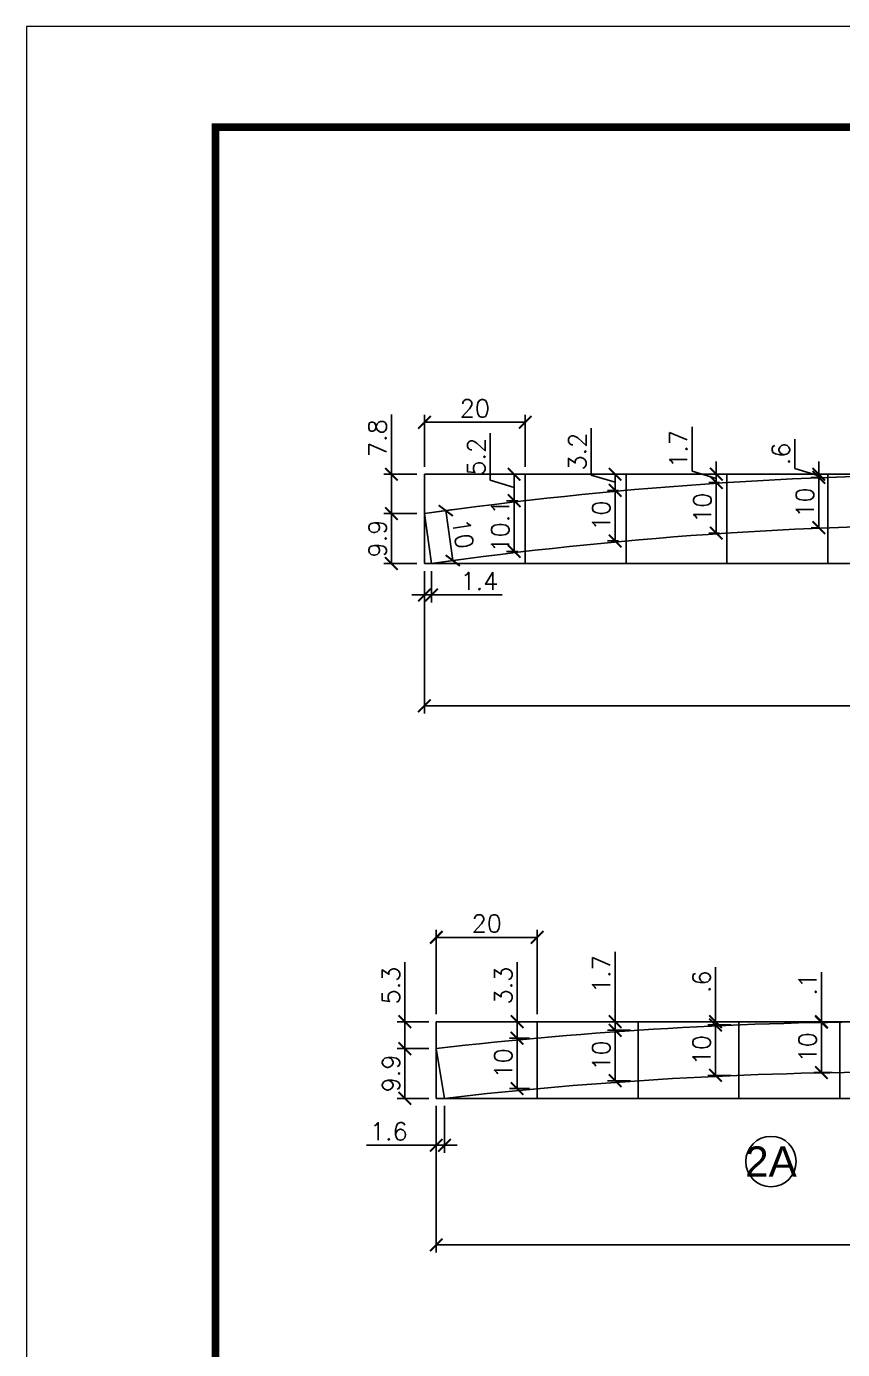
# Model space of a CAD drawing. Extents: x 2582 to 128055, y -26396 to 2611.
# Drawn here: x 2582 to 2905, y -4048 to -3523 of the extents above; entities that cross this region are included whole.
import ezdxf
from ezdxf.enums import TextEntityAlignment as Align

# ---------------------------------------------------------------- set-up
doc = ezdxf.new("R2010")
doc.units = 0
doc.header["$PDMODE"] = 35
doc.linetypes.add('DASHED', pattern=[0.75, 0.5, -0.25])
for name, color, linetype in [('220', 4, 'Continuous'), ('COTA', 241, 'Continuous'), ('Painéis', 200, 'Continuous'), ('Romaneio', 10, 'Continuous')]:
    doc.layers.add(name, color=color, linetype=linetype)
doc.layers.add('Folhas', color=255, linetype='Continuous', lineweight=9)
doc.layers.add('SARRAFO DE PRESSAO', color=251, linetype='DASHED', lineweight=9)
doc.styles.add('ARIAL', font='arial.ttf')
doc.styles.add('Romans', font='romans.shx')
doc.dimstyles.new('Cota Seção (2x)', dxfattribs={"dimtxt": 7, "dimasz": 5, "dimexe": 3, "dimexo": 3, "dimgap": 2, "dimtad": 3, "dimdec": 1, "dimlfac": 0.5, "dimzin": 12, "dimdsep": 46, "dimtxsty": 'Romans', "dimblk": 'ARCHTICK', "dimcen": 0, "dimclrd": 4, "dimclre": 4, "dimclrt": 1, "dimadec": 1, "dimazin": 3, "dimtfac": 1, "dimtdec": 1, "dimtmove": 0, "dimatfit": 3, "dimldrblk": 'OBLIQUE', "dimfxl": 1, "dimtolj": 1, "dimtzin": 12, "dimarcsym": 0})

# ---------------------------------------------------------------- blocks, each defined once
blk = doc.blocks.new('9999999999')
at = {"layer": 'Folhas'}
blk.add_lwpolyline([(98138.98, 34190.21), (99623.98, 34190.21), (99623.98, 35240.21), (98138.98, 35240.21)], close=True, dxfattribs=at)
at = {"layer": 'Folhas', "color": 30, "const_width": 3}
blk.add_lwpolyline([(98213.98, 34230.21), (99583.98, 34230.21), (99583.98, 35200.21), (98213.98, 35200.21)], close=True, dxfattribs=at)
blk = doc.blocks.new('_ArchTick')
at = {"color": 0, "linetype": 'ByBlock', "const_width": 0.15}
blk.add_lwpolyline([(-0.5, -0.5), (0.5, 0.5)], dxfattribs=at)
blk = doc.blocks.new('*D728')
at = {"layer": 'COTA', "color": 4, "linetype": 'ByBlock', "lineweight": -2, "transparency": 16777216}
for p, q in [((2726.38, -3700.73), (2726.38, -3677.07)), ((2736.48, -3700.73), (2723.38, -3700.73)), ((2726.38, -3716.35), (2726.38, -3700.73))]:
    blk.add_line(p, q, dxfattribs=at)
at = {"layer": 'COTA', "color": 4, "lineweight": -2, "transparency": 16777216}
blk.add_line((2736.48, -3716.35), (2723.38, -3716.35), dxfattribs=at)
at = {"layer": 'Defpoints', "color": 0, "linetype": 'ByBlock', "transparency": 16777216}
for p in [(2726.38, -3700.73), (2739.48, -3700.73), (2739.48, -3716.35)]:
    blk.add_point(p, dxfattribs=at)
at = {"layer": 'COTA', "color": 4, "linetype": 'ByBlock', "lineweight": -2, "transparency": 16777216, "xscale": 5, "yscale": 5, "zscale": 5}
for p, rotation in [((2726.38, -3700.73), 90), ((2726.38, -3716.35), 270)]:
    blk.add_blockref('_ArchTick', p, dxfattribs=dict(at, rotation=rotation))
at = {"layer": 'COTA', "color": 1, "linetype": 'ByBlock', "transparency": 16777216, "insert": (2720.88, -3686.4), "char_height": 7, "attachment_point": 5, "rotation": 90, "style": 'Romans'}
blk.add_mtext('\\A1;7.8', dxfattribs=at)
blk = doc.blocks.new('_Oblique')
at = {"color": 0, "linetype": 'ByBlock', "lineweight": -2}
blk.add_line((-0.5, -0.5), (0.5, 0.5), dxfattribs=at)
blk = doc.blocks.new('*D729')
at = {"layer": 'COTA', "color": 4, "lineweight": -2, "transparency": 16777216}
blk.add_line((2736.48, -3716.35), (2723.38, -3716.35), dxfattribs=at)
at = {"layer": 'COTA', "color": 4, "linetype": 'ByBlock', "lineweight": -2, "transparency": 16777216}
for p, q in [((2726.38, -3716.35), (2726.38, -3736.16)), ((2736.48, -3736.16), (2723.38, -3736.16))]:
    blk.add_line(p, q, dxfattribs=at)
at = {"layer": 'Defpoints', "color": 0, "linetype": 'ByBlock', "transparency": 16777216}
for p in [(2739.48, -3716.35), (2726.38, -3736.16), (2739.48, -3736.16)]:
    blk.add_point(p, dxfattribs=at)
at = {"layer": 'COTA', "color": 4, "linetype": 'ByBlock', "lineweight": -2, "transparency": 16777216, "xscale": 5, "yscale": 5, "zscale": 5}
for p, rotation in [((2726.38, -3716.35), 90), ((2726.38, -3736.16), 270)]:
    blk.add_blockref('_ArchTick', p, dxfattribs=dict(at, rotation=rotation))
at = {"layer": 'COTA', "color": 1, "linetype": 'ByBlock', "transparency": 16777216, "insert": (2720.88, -3726.26), "char_height": 7, "attachment_point": 5, "rotation": 90, "style": 'Romans'}
blk.add_mtext('\\A1;9.9', dxfattribs=at)
blk = doc.blocks.new('*D730')
at = {"layer": 'COTA', "color": 4, "linetype": 'ByBlock', "lineweight": -2, "transparency": 16777216}
for p, q in [((2742.45, -3715.93), (2750.91, -3714.75)), ((2750.72, -3734.97), (2747.94, -3715.16))]:
    blk.add_line(p, q, dxfattribs=at)
at = {"layer": 'COTA', "color": 4, "lineweight": -2, "transparency": 16777216}
blk.add_line((2745.24, -3735.74), (2753.69, -3734.55), dxfattribs=at)
at = {"layer": 'Defpoints', "color": 0, "linetype": 'ByBlock', "transparency": 16777216}
for p in [(2739.48, -3716.35), (2747.94, -3715.16), (2742.27, -3736.16)]:
    blk.add_point(p, dxfattribs=at)
at = {"layer": 'COTA', "color": 4, "linetype": 'ByBlock', "lineweight": -2, "transparency": 16777216, "xscale": 5, "yscale": 5, "zscale": 5}
for p, rotation in [((2747.94, -3715.16), 98.00719702155554), ((2750.72, -3734.97), 278.0071970215556)]:
    blk.add_blockref('_ArchTick', p, dxfattribs=dict(at, rotation=rotation))
at = {"layer": 'COTA', "color": 1, "linetype": 'ByBlock', "transparency": 16777216, "insert": (2754.78, -3724.3), "char_height": 7, "attachment_point": 5, "rotation": 278.0072, "style": 'Romans'}
blk.add_mtext('\\A1;10', dxfattribs=at)
blk = doc.blocks.new('*D731')
at = {"layer": 'COTA', "color": 4, "linetype": 'ByBlock', "lineweight": -2, "transparency": 16777216}
for p, q in [((2776.48, -3711.23), (2772.07, -3711.23)), ((2775.07, -3731.36), (2775.07, -3711.23))]:
    blk.add_line(p, q, dxfattribs=at)
at = {"layer": 'COTA', "color": 4, "lineweight": -2, "transparency": 16777216}
blk.add_line((2776.48, -3731.36), (2772.07, -3731.36), dxfattribs=at)
at = {"layer": 'Defpoints', "color": 0, "linetype": 'ByBlock', "transparency": 16777216}
for p in [(2775.07, -3711.23), (2779.48, -3711.23), (2779.48, -3731.36)]:
    blk.add_point(p, dxfattribs=at)
at = {"layer": 'COTA', "color": 4, "linetype": 'ByBlock', "lineweight": -2, "transparency": 16777216, "xscale": 5, "yscale": 5, "zscale": 5}
for p, rotation in [((2775.07, -3711.23), 90), ((2775.07, -3731.36), 270)]:
    blk.add_blockref('_ArchTick', p, dxfattribs=dict(at, rotation=rotation))
at = {"layer": 'COTA', "color": 1, "linetype": 'ByBlock', "transparency": 16777216, "insert": (2769.57, -3721.3), "char_height": 7, "attachment_point": 5, "rotation": 90, "style": 'Romans'}
blk.add_mtext('\\A1;10.1', dxfattribs=at)
blk = doc.blocks.new('*D732')
at = {"layer": 'COTA', "color": 4, "linetype": 'ByBlock', "lineweight": -2, "transparency": 16777216}
for p, q in [((2765.57, -3703.13), (2765.57, -3684.47)), ((2776.48, -3700.73), (2772.07, -3700.73)), ((2775.07, -3711.23), (2775.07, -3700.73)), ((2775.07, -3705.98), (2765.57, -3703.13))]:
    blk.add_line(p, q, dxfattribs=at)
at = {"layer": 'COTA', "color": 4, "lineweight": -2, "transparency": 16777216}
blk.add_line((2776.48, -3711.23), (2772.07, -3711.23), dxfattribs=at)
at = {"layer": 'Defpoints', "color": 0, "linetype": 'ByBlock', "transparency": 16777216}
for p in [(2775.07, -3700.73), (2779.48, -3700.73), (2779.48, -3711.23)]:
    blk.add_point(p, dxfattribs=at)
at = {"layer": 'COTA', "color": 4, "linetype": 'ByBlock', "lineweight": -2, "transparency": 16777216, "xscale": 5, "yscale": 5, "zscale": 5}
for p, rotation in [((2775.07, -3700.73), 90), ((2775.07, -3711.23), 270)]:
    blk.add_blockref('_ArchTick', p, dxfattribs=dict(at, rotation=rotation))
at = {"layer": 'COTA', "color": 1, "linetype": 'ByBlock', "transparency": 16777216, "insert": (2760.07, -3693.8), "char_height": 7, "attachment_point": 5, "rotation": 90, "style": 'Romans'}
blk.add_mtext('\\A1;5.2', dxfattribs=at)
blk = doc.blocks.new('*D733')
at = {"layer": 'COTA', "color": 4, "linetype": 'ByBlock', "lineweight": -2, "transparency": 16777216}
for p, q in [((2816.48, -3707.13), (2812.12, -3707.13)), ((2815.12, -3727.21), (2815.12, -3707.13))]:
    blk.add_line(p, q, dxfattribs=at)
at = {"layer": 'COTA', "color": 4, "lineweight": -2, "transparency": 16777216}
blk.add_line((2816.48, -3727.21), (2812.12, -3727.21), dxfattribs=at)
at = {"layer": 'Defpoints', "color": 0, "linetype": 'ByBlock', "transparency": 16777216}
for p in [(2815.12, -3707.13), (2819.48, -3707.13), (2819.48, -3727.21)]:
    blk.add_point(p, dxfattribs=at)
at = {"layer": 'COTA', "color": 4, "linetype": 'ByBlock', "lineweight": -2, "transparency": 16777216, "xscale": 5, "yscale": 5, "zscale": 5}
for p, rotation in [((2815.12, -3707.13), 90), ((2815.12, -3727.21), 270)]:
    blk.add_blockref('_ArchTick', p, dxfattribs=dict(at, rotation=rotation))
at = {"layer": 'COTA', "color": 1, "linetype": 'ByBlock', "transparency": 16777216, "insert": (2809.62, -3717.17), "char_height": 7, "attachment_point": 5, "rotation": 90, "style": 'Romans'}
blk.add_mtext('\\A1;10', dxfattribs=at)
blk = doc.blocks.new('*D734')
at = {"layer": 'COTA', "color": 4, "linetype": 'ByBlock', "lineweight": -2, "transparency": 16777216}
for p, q in [((2805.62, -3701.08), (2805.62, -3682.42)), ((2815.12, -3703.93), (2805.62, -3701.08)), ((2816.48, -3700.73), (2812.12, -3700.73)), ((2815.12, -3707.13), (2815.12, -3700.73))]:
    blk.add_line(p, q, dxfattribs=at)
at = {"layer": 'COTA', "color": 4, "lineweight": -2, "transparency": 16777216}
blk.add_line((2816.48, -3707.13), (2812.12, -3707.13), dxfattribs=at)
at = {"layer": 'Defpoints', "color": 0, "linetype": 'ByBlock', "transparency": 16777216}
for p in [(2815.12, -3700.73), (2819.48, -3700.73), (2819.48, -3707.13)]:
    blk.add_point(p, dxfattribs=at)
at = {"layer": 'COTA', "color": 4, "linetype": 'ByBlock', "lineweight": -2, "transparency": 16777216, "xscale": 5, "yscale": 5, "zscale": 5}
for p, rotation in [((2815.12, -3700.73), 90), ((2815.12, -3707.13), 270)]:
    blk.add_blockref('_ArchTick', p, dxfattribs=dict(at, rotation=rotation))
at = {"layer": 'COTA', "color": 1, "linetype": 'ByBlock', "transparency": 16777216, "insert": (2800.12, -3691.75), "char_height": 7, "attachment_point": 5, "rotation": 90, "style": 'Romans'}
blk.add_mtext('\\A1;3.2', dxfattribs=at)
blk = doc.blocks.new('*D735')
at = {"layer": 'COTA', "color": 4, "linetype": 'ByBlock', "lineweight": -2, "transparency": 16777216}
for p, q in [((2856.48, -3704.04), (2852.23, -3704.04)), ((2855.23, -3724.09), (2855.23, -3704.04))]:
    blk.add_line(p, q, dxfattribs=at)
at = {"layer": 'COTA', "color": 4, "lineweight": -2, "transparency": 16777216}
blk.add_line((2856.48, -3724.09), (2852.23, -3724.09), dxfattribs=at)
at = {"layer": 'Defpoints', "color": 0, "linetype": 'ByBlock', "transparency": 16777216}
for p in [(2855.23, -3704.04), (2859.48, -3704.04), (2859.48, -3724.09)]:
    blk.add_point(p, dxfattribs=at)
at = {"layer": 'COTA', "color": 4, "linetype": 'ByBlock', "lineweight": -2, "transparency": 16777216, "xscale": 5, "yscale": 5, "zscale": 5}
for p, rotation in [((2855.23, -3704.04), 90), ((2855.23, -3724.09), 270)]:
    blk.add_blockref('_ArchTick', p, dxfattribs=dict(at, rotation=rotation))
at = {"layer": 'COTA', "color": 1, "linetype": 'ByBlock', "transparency": 16777216, "insert": (2849.73, -3714.07), "char_height": 7, "attachment_point": 5, "rotation": 90, "style": 'Romans'}
blk.add_mtext('\\A1;10', dxfattribs=at)
blk = doc.blocks.new('*D736')
at = {"layer": 'COTA', "color": 4, "linetype": 'ByBlock', "lineweight": -2, "transparency": 16777216}
for p, q in [((2845.73, -3699.54), (2845.73, -3681.87)), ((2855.23, -3700.73), (2855.23, -3695.73)), ((2855.23, -3702.39), (2845.73, -3699.54)), ((2856.48, -3700.73), (2852.23, -3700.73)), ((2855.23, -3704.04), (2855.23, -3700.73)), ((2855.23, -3704.04), (2855.23, -3700.73)), ((2855.23, -3704.04), (2855.23, -3709.04))]:
    blk.add_line(p, q, dxfattribs=at)
at = {"layer": 'COTA', "color": 4, "lineweight": -2, "transparency": 16777216}
blk.add_line((2856.48, -3704.04), (2852.23, -3704.04), dxfattribs=at)
at = {"layer": 'Defpoints', "color": 0, "linetype": 'ByBlock', "transparency": 16777216}
for p in [(2855.23, -3700.73), (2859.48, -3700.73), (2859.48, -3704.04)]:
    blk.add_point(p, dxfattribs=at)
at = {"layer": 'COTA', "color": 4, "linetype": 'ByBlock', "lineweight": -2, "transparency": 16777216, "xscale": 5, "yscale": 5, "zscale": 5}
for p, rotation in [((2855.23, -3700.73), 270), ((2855.23, -3704.04), 90)]:
    blk.add_blockref('_ArchTick', p, dxfattribs=dict(at, rotation=rotation))
at = {"layer": 'COTA', "color": 1, "linetype": 'ByBlock', "transparency": 16777216, "insert": (2840.23, -3690.71), "char_height": 7, "attachment_point": 5, "rotation": 90, "style": 'Romans'}
blk.add_mtext('\\A1;1.7', dxfattribs=at)
blk = doc.blocks.new('*D737')
at = {"layer": 'COTA', "color": 4, "linetype": 'ByBlock', "lineweight": -2, "transparency": 16777216}
for p, q in [((2896.48, -3701.97), (2892.9, -3701.97)), ((2895.9, -3721.98), (2895.9, -3701.97))]:
    blk.add_line(p, q, dxfattribs=at)
at = {"layer": 'COTA', "color": 4, "lineweight": -2, "transparency": 16777216}
blk.add_line((2896.48, -3721.98), (2892.9, -3721.98), dxfattribs=at)
at = {"layer": 'Defpoints', "color": 0, "linetype": 'ByBlock', "transparency": 16777216}
for p in [(2895.9, -3701.97), (2899.48, -3701.97), (2899.48, -3721.98)]:
    blk.add_point(p, dxfattribs=at)
at = {"layer": 'COTA', "color": 4, "linetype": 'ByBlock', "lineweight": -2, "transparency": 16777216, "xscale": 5, "yscale": 5, "zscale": 5}
for p, rotation in [((2895.9, -3701.97), 90), ((2895.9, -3721.98), 270)]:
    blk.add_blockref('_ArchTick', p, dxfattribs=dict(at, rotation=rotation))
at = {"layer": 'COTA', "color": 1, "linetype": 'ByBlock', "transparency": 16777216, "insert": (2890.4, -3711.98), "char_height": 7, "attachment_point": 5, "rotation": 90, "style": 'Romans'}
blk.add_mtext('\\A1;10', dxfattribs=at)
blk = doc.blocks.new('*D738')
at = {"layer": 'COTA', "color": 4, "linetype": 'ByBlock', "lineweight": -2, "transparency": 16777216}
for p, q in [((2886.4, -3698.5), (2886.4, -3686.83)), ((2895.9, -3700.73), (2895.9, -3695.73)), ((2895.9, -3701.35), (2886.4, -3698.5)), ((2896.48, -3700.73), (2892.9, -3700.73)), ((2895.9, -3701.97), (2895.9, -3700.73)), ((2895.9, -3701.97), (2895.9, -3700.73)), ((2895.9, -3701.97), (2895.9, -3706.97))]:
    blk.add_line(p, q, dxfattribs=at)
at = {"layer": 'COTA', "color": 4, "lineweight": -2, "transparency": 16777216}
blk.add_line((2896.48, -3701.97), (2892.9, -3701.97), dxfattribs=at)
at = {"layer": 'Defpoints', "color": 0, "linetype": 'ByBlock', "transparency": 16777216}
for p in [(2895.9, -3700.73), (2899.48, -3700.73), (2899.48, -3701.97)]:
    blk.add_point(p, dxfattribs=at)
at = {"layer": 'COTA', "color": 4, "linetype": 'ByBlock', "lineweight": -2, "transparency": 16777216, "xscale": 5, "yscale": 5, "zscale": 5}
for p, rotation in [((2895.9, -3700.73), 270), ((2895.9, -3701.97), 90)]:
    blk.add_blockref('_ArchTick', p, dxfattribs=dict(at, rotation=rotation))
at = {"layer": 'COTA', "color": 1, "linetype": 'ByBlock', "transparency": 16777216, "insert": (2880.9, -3692.67), "char_height": 7, "attachment_point": 5, "rotation": 90, "style": 'Romans'}
blk.add_mtext('\\A1;.6', dxfattribs=at)
blk = doc.blocks.new('*D750')
at = {"layer": 'COTA', "color": 4, "lineweight": -2, "transparency": 16777216}
blk.add_line((2739.48, -3697.73), (2739.48, -3677.1), dxfattribs=at)
at = {"layer": 'COTA', "color": 4, "linetype": 'ByBlock', "lineweight": -2, "transparency": 16777216}
for p, q in [((2739.48, -3680.1), (2779.48, -3680.1)), ((2779.48, -3697.73), (2779.48, -3677.1))]:
    blk.add_line(p, q, dxfattribs=at)
at = {"layer": 'Defpoints', "color": 0, "linetype": 'ByBlock', "transparency": 16777216}
for p in [(2779.48, -3680.1), (2739.48, -3700.73), (2779.48, -3700.73)]:
    blk.add_point(p, dxfattribs=at)
at = {"layer": 'COTA', "color": 4, "linetype": 'ByBlock', "lineweight": -2, "transparency": 16777216, "xscale": 5, "yscale": 5, "zscale": 5, "rotation": 180}
blk.add_blockref('_ArchTick', (2739.48, -3680.1), dxfattribs=at)
at = {"layer": 'COTA', "color": 4, "linetype": 'ByBlock', "lineweight": -2, "transparency": 16777216, "xscale": 5, "yscale": 5, "zscale": 5}
blk.add_blockref('_ArchTick', (2779.48, -3680.1), dxfattribs=at)
at = {"layer": 'COTA', "color": 1, "linetype": 'ByBlock', "transparency": 16777216, "insert": (2759.48, -3674.6), "char_height": 7, "attachment_point": 5, "style": 'Romans'}
blk.add_mtext('\\A1;20', dxfattribs=at)
blk = doc.blocks.new('*D753')
at = {"layer": 'COTA', "color": 4, "lineweight": -2, "transparency": 16777216}
blk.add_line((2739.48, -3739.16), (2739.48, -3795.65), dxfattribs=at)
at = {"layer": 'COTA', "color": 4, "linetype": 'ByBlock', "lineweight": -2, "transparency": 16777216}
for p, q in [((3184.96, -3739.16), (3184.96, -3795.65)), ((2739.48, -3792.65), (3184.96, -3792.65))]:
    blk.add_line(p, q, dxfattribs=at)
at = {"layer": 'Defpoints', "color": 0, "linetype": 'ByBlock', "transparency": 16777216}
for p in [(2739.48, -3736.16), (3184.96, -3736.16), (3184.96, -3792.65)]:
    blk.add_point(p, dxfattribs=at)
at = {"layer": 'COTA', "color": 4, "linetype": 'ByBlock', "lineweight": -2, "transparency": 16777216, "xscale": 5, "yscale": 5, "zscale": 5, "rotation": 180}
blk.add_blockref('_ArchTick', (2739.48, -3792.65), dxfattribs=at)
at = {"layer": 'COTA', "color": 4, "linetype": 'ByBlock', "lineweight": -2, "transparency": 16777216, "xscale": 5, "yscale": 5, "zscale": 5}
blk.add_blockref('_ArchTick', (3184.96, -3792.65), dxfattribs=at)
at = {"layer": 'COTA', "color": 1, "linetype": 'ByBlock', "transparency": 16777216, "insert": (2962.22, -3787.15), "char_height": 7, "attachment_point": 5, "style": 'Romans'}
blk.add_mtext('\\A1;222.7', dxfattribs=at)
blk = doc.blocks.new('*D755')
at = {"layer": 'COTA', "color": 4, "lineweight": -2, "transparency": 16777216}
blk.add_line((2739.48, -3739.16), (2739.48, -3751.63), dxfattribs=at)
at = {"layer": 'COTA', "color": 4, "linetype": 'ByBlock', "lineweight": -2, "transparency": 16777216}
for p, q in [((2742.27, -3739.16), (2742.27, -3751.63)), ((2739.48, -3748.63), (2734.48, -3748.63)), ((2739.48, -3748.63), (2742.27, -3748.63)), ((2742.27, -3748.63), (2770.27, -3748.63))]:
    blk.add_line(p, q, dxfattribs=at)
at = {"layer": 'Defpoints', "color": 0, "linetype": 'ByBlock', "transparency": 16777216}
for p in [(2739.48, -3736.16), (2742.27, -3736.16), (2742.27, -3748.63)]:
    blk.add_point(p, dxfattribs=at)
at = {"layer": 'COTA', "color": 4, "linetype": 'ByBlock', "lineweight": -2, "transparency": 16777216, "xscale": 5, "yscale": 5, "zscale": 5}
blk.add_blockref('_ArchTick', (2739.48, -3748.63), dxfattribs=at)
at = {"layer": 'COTA', "color": 4, "linetype": 'ByBlock', "lineweight": -2, "transparency": 16777216, "xscale": 5, "yscale": 5, "zscale": 5, "rotation": 180}
blk.add_blockref('_ArchTick', (2742.27, -3748.63), dxfattribs=at)
at = {"layer": 'COTA', "color": 1, "linetype": 'ByBlock', "transparency": 16777216, "insert": (2761.27, -3743.13), "char_height": 7, "attachment_point": 5, "style": 'Romans'}
blk.add_mtext('\\A1;1.4', dxfattribs=at)
blk = doc.blocks.new('*D756')
at = {"layer": '220', "color": 4, "lineweight": -2, "transparency": 16777216}
for p, q in [((2781.19, -3924.49), (2773.22, -3924.49)), ((2776.22, -3944.52), (2776.22, -3924.49)), ((2781.19, -3944.52), (2773.22, -3944.52))]:
    blk.add_line(p, q, dxfattribs=at)
at = {"layer": 'Defpoints', "color": 0, "transparency": 16777216}
for p in [(2776.22, -3924.49), (2784.19, -3924.49), (2784.19, -3944.52)]:
    blk.add_point(p, dxfattribs=at)
at = {"layer": '220', "color": 4, "lineweight": -2, "transparency": 16777216, "xscale": 5, "yscale": 5, "zscale": 5}
for p, rotation in [((2776.22, -3924.49), 90), ((2776.22, -3944.52), 270)]:
    blk.add_blockref('_ArchTick', p, dxfattribs=dict(at, rotation=rotation))
at = {"layer": '220', "color": 1, "transparency": 16777216, "insert": (2770.72, -3934.5), "char_height": 7, "attachment_point": 5, "rotation": 90, "style": 'Romans'}
blk.add_mtext('\\A1;10', dxfattribs=at)
blk = doc.blocks.new('*D757')
at = {"layer": '220', "color": 4, "lineweight": -2, "transparency": 16777216}
for p, q in [((2776.22, -3917.96), (2776.22, -3894.29)), ((2781.19, -3917.96), (2773.22, -3917.96)), ((2776.22, -3924.49), (2776.22, -3917.96)), ((2781.19, -3924.49), (2773.22, -3924.49))]:
    blk.add_line(p, q, dxfattribs=at)
at = {"layer": 'Defpoints', "color": 0, "transparency": 16777216}
for p in [(2776.22, -3917.96), (2784.19, -3917.96), (2784.19, -3924.49)]:
    blk.add_point(p, dxfattribs=at)
at = {"layer": '220', "color": 4, "lineweight": -2, "transparency": 16777216, "xscale": 5, "yscale": 5, "zscale": 5}
for p, rotation in [((2776.22, -3917.96), 90), ((2776.22, -3924.49), 270)]:
    blk.add_blockref('_ArchTick', p, dxfattribs=dict(at, rotation=rotation))
at = {"layer": '220', "color": 1, "transparency": 16777216, "insert": (2770.72, -3903.62), "char_height": 7, "attachment_point": 5, "rotation": 90, "style": 'Romans'}
blk.add_mtext('\\A1;3.3', dxfattribs=at)
blk = doc.blocks.new('*D758')
at = {"layer": '220', "color": 4, "lineweight": -2, "transparency": 16777216}
for p, q in [((2821.19, -3921.37), (2812.12, -3921.37)), ((2815.12, -3941.41), (2815.12, -3921.37)), ((2821.19, -3941.41), (2812.12, -3941.41))]:
    blk.add_line(p, q, dxfattribs=at)
at = {"layer": 'Defpoints', "color": 0, "transparency": 16777216}
for p in [(2815.12, -3921.37), (2824.19, -3921.37), (2824.19, -3941.41)]:
    blk.add_point(p, dxfattribs=at)
at = {"layer": '220', "color": 4, "lineweight": -2, "transparency": 16777216, "xscale": 5, "yscale": 5, "zscale": 5}
for p, rotation in [((2815.12, -3921.37), 90), ((2815.12, -3941.41), 270)]:
    blk.add_blockref('_ArchTick', p, dxfattribs=dict(at, rotation=rotation))
at = {"layer": '220', "color": 1, "transparency": 16777216, "insert": (2809.62, -3931.39), "char_height": 7, "attachment_point": 5, "rotation": 90, "style": 'Romans'}
blk.add_mtext('\\A1;10', dxfattribs=at)
blk = doc.blocks.new('*D759')
at = {"layer": '220', "color": 4, "lineweight": -2, "transparency": 16777216}
for p, q in [((2815.12, -3917.96), (2815.12, -3890.29)), ((2821.19, -3917.96), (2812.12, -3917.96)), ((2821.19, -3921.37), (2812.12, -3921.37)), ((2815.12, -3921.37), (2815.12, -3917.96)), ((2815.12, -3921.37), (2815.12, -3926.37))]:
    blk.add_line(p, q, dxfattribs=at)
at = {"layer": 'Defpoints', "color": 0, "transparency": 16777216}
for p in [(2815.12, -3917.96), (2824.19, -3917.96), (2824.19, -3921.37)]:
    blk.add_point(p, dxfattribs=at)
at = {"layer": '220', "color": 4, "lineweight": -2, "transparency": 16777216, "xscale": 5, "yscale": 5, "zscale": 5}
for p, rotation in [((2815.12, -3917.96), 270), ((2815.12, -3921.37), 90)]:
    blk.add_blockref('_ArchTick', p, dxfattribs=dict(at, rotation=rotation))
at = {"layer": '220', "color": 1, "transparency": 16777216, "insert": (2809.62, -3899.12), "char_height": 7, "attachment_point": 5, "rotation": 90, "style": 'Romans'}
blk.add_mtext('\\A1;1.7', dxfattribs=at)
blk = doc.blocks.new('*D760')
at = {"layer": '220', "color": 4, "lineweight": -2, "transparency": 16777216}
for p, q in [((2861.19, -3919.25), (2851.93, -3919.25)), ((2854.93, -3939.27), (2854.93, -3919.25)), ((2861.19, -3939.27), (2851.93, -3939.27))]:
    blk.add_line(p, q, dxfattribs=at)
at = {"layer": 'Defpoints', "color": 0, "transparency": 16777216}
for p in [(2854.93, -3919.25), (2864.19, -3919.25), (2864.19, -3939.27)]:
    blk.add_point(p, dxfattribs=at)
at = {"layer": '220', "color": 4, "lineweight": -2, "transparency": 16777216, "xscale": 5, "yscale": 5, "zscale": 5}
for p, rotation in [((2854.93, -3919.25), 90), ((2854.93, -3939.27), 270)]:
    blk.add_blockref('_ArchTick', p, dxfattribs=dict(at, rotation=rotation))
at = {"layer": '220', "color": 1, "transparency": 16777216, "insert": (2849.43, -3929.26), "char_height": 7, "attachment_point": 5, "rotation": 90, "style": 'Romans'}
blk.add_mtext('\\A1;10', dxfattribs=at)
blk = doc.blocks.new('*D761')
at = {"layer": '220', "color": 4, "lineweight": -2, "transparency": 16777216}
for p, q in [((2854.93, -3917.96), (2854.93, -3896.29)), ((2861.19, -3917.96), (2851.93, -3917.96)), ((2861.19, -3919.25), (2851.93, -3919.25)), ((2854.93, -3919.25), (2854.93, -3917.96)), ((2854.93, -3919.25), (2854.93, -3924.25))]:
    blk.add_line(p, q, dxfattribs=at)
at = {"layer": 'Defpoints', "color": 0, "transparency": 16777216}
for p in [(2854.93, -3917.96), (2864.19, -3917.96), (2864.19, -3919.25)]:
    blk.add_point(p, dxfattribs=at)
at = {"layer": '220', "color": 4, "lineweight": -2, "transparency": 16777216, "xscale": 5, "yscale": 5, "zscale": 5}
for p, rotation in [((2854.93, -3917.96), 270), ((2854.93, -3919.25), 90)]:
    blk.add_blockref('_ArchTick', p, dxfattribs=dict(at, rotation=rotation))
at = {"layer": '220', "color": 1, "transparency": 16777216, "insert": (2849.43, -3902.12), "char_height": 7, "attachment_point": 5, "rotation": 90, "style": 'Romans'}
blk.add_mtext('\\A1;.6', dxfattribs=at)
blk = doc.blocks.new('*D762')
at = {"layer": '220', "color": 4, "lineweight": -2, "transparency": 16777216}
for p, q in [((2901.19, -3918.14), (2893.96, -3918.14)), ((2896.96, -3938.14), (2896.96, -3918.14)), ((2901.19, -3938.14), (2893.96, -3938.14))]:
    blk.add_line(p, q, dxfattribs=at)
at = {"layer": 'Defpoints', "color": 0, "transparency": 16777216}
for p in [(2896.96, -3918.14), (2904.19, -3918.14), (2904.19, -3938.14)]:
    blk.add_point(p, dxfattribs=at)
at = {"layer": '220', "color": 4, "lineweight": -2, "transparency": 16777216, "xscale": 5, "yscale": 5, "zscale": 5}
for p, rotation in [((2896.96, -3918.14), 90), ((2896.96, -3938.14), 270)]:
    blk.add_blockref('_ArchTick', p, dxfattribs=dict(at, rotation=rotation))
at = {"layer": '220', "color": 1, "transparency": 16777216, "insert": (2891.46, -3928.14), "char_height": 7, "attachment_point": 5, "rotation": 90, "style": 'Romans'}
blk.add_mtext('\\A1;10', dxfattribs=at)
blk = doc.blocks.new('*D763')
at = {"layer": '220', "color": 4, "lineweight": -2, "transparency": 16777216}
for p, q in [((2896.96, -3917.96), (2896.96, -3898.29)), ((2901.19, -3917.96), (2893.96, -3917.96)), ((2901.19, -3918.14), (2893.96, -3918.14)), ((2896.96, -3918.14), (2896.96, -3917.96)), ((2896.96, -3918.14), (2896.96, -3923.14))]:
    blk.add_line(p, q, dxfattribs=at)
at = {"layer": 'Defpoints', "color": 0, "transparency": 16777216}
for p in [(2896.96, -3917.96), (2904.19, -3917.96), (2904.19, -3918.14)]:
    blk.add_point(p, dxfattribs=at)
at = {"layer": '220', "color": 4, "lineweight": -2, "transparency": 16777216, "xscale": 5, "yscale": 5, "zscale": 5}
for p, rotation in [((2896.96, -3917.96), 270), ((2896.96, -3918.14), 90)]:
    blk.add_blockref('_ArchTick', p, dxfattribs=dict(at, rotation=rotation))
at = {"layer": '220', "color": 1, "transparency": 16777216, "insert": (2891.46, -3903.12), "char_height": 7, "attachment_point": 5, "rotation": 90, "style": 'Romans'}
blk.add_mtext('\\A1;.1', dxfattribs=at)
blk = doc.blocks.new('*D776')
at = {"layer": '220', "color": 4, "lineweight": -2, "transparency": 16777216}
for p, q in [((2731.72, -3917.96), (2731.72, -3894.29)), ((2741.19, -3917.96), (2728.72, -3917.96)), ((2731.72, -3928.62), (2731.72, -3917.96)), ((2741.19, -3928.62), (2728.72, -3928.62))]:
    blk.add_line(p, q, dxfattribs=at)
at = {"layer": 'Defpoints', "color": 0, "transparency": 16777216}
for p in [(2731.72, -3917.96), (2744.19, -3917.96), (2744.19, -3928.62)]:
    blk.add_point(p, dxfattribs=at)
at = {"layer": '220', "color": 4, "lineweight": -2, "transparency": 16777216, "xscale": 5, "yscale": 5, "zscale": 5}
for p, rotation in [((2731.72, -3917.96), 90), ((2731.72, -3928.62), 270)]:
    blk.add_blockref('_ArchTick', p, dxfattribs=dict(at, rotation=rotation))
at = {"layer": '220', "color": 1, "transparency": 16777216, "insert": (2726.22, -3903.62), "char_height": 7, "attachment_point": 5, "rotation": 90, "style": 'Romans'}
blk.add_mtext('\\A1;5.3', dxfattribs=at)
blk = doc.blocks.new('*D777')
at = {"layer": '220', "color": 4, "lineweight": -2, "transparency": 16777216}
for p, q in [((2741.19, -3928.62), (2728.72, -3928.62)), ((2731.72, -3928.62), (2731.72, -3948.38)), ((2741.19, -3948.38), (2728.72, -3948.38))]:
    blk.add_line(p, q, dxfattribs=at)
at = {"layer": 'Defpoints', "color": 0, "transparency": 16777216}
for p in [(2744.19, -3928.62), (2731.72, -3948.38), (2744.19, -3948.38)]:
    blk.add_point(p, dxfattribs=at)
at = {"layer": '220', "color": 4, "lineweight": -2, "transparency": 16777216, "xscale": 5, "yscale": 5, "zscale": 5}
for p, rotation in [((2731.72, -3928.62), 90), ((2731.72, -3948.38), 270)]:
    blk.add_blockref('_ArchTick', p, dxfattribs=dict(at, rotation=rotation))
at = {"layer": '220', "color": 1, "transparency": 16777216, "insert": (2726.22, -3938.5), "char_height": 7, "attachment_point": 5, "rotation": 90, "style": 'Romans'}
blk.add_mtext('\\A1;9.9', dxfattribs=at)
blk = doc.blocks.new('*D778')
at = {"layer": '220', "color": 4, "lineweight": -2, "transparency": 16777216}
for p, q in [((2744.19, -3951.38), (2744.19, -3970)), ((2747.44, -3951.38), (2747.44, -3970)), ((2744.19, -3967), (2716.52, -3967)), ((2747.44, -3967), (2744.19, -3967)), ((2747.44, -3967), (2752.44, -3967))]:
    blk.add_line(p, q, dxfattribs=at)
at = {"layer": 'Defpoints', "color": 0, "transparency": 16777216}
for p in [(2744.19, -3948.38), (2747.44, -3948.38), (2744.19, -3967)]:
    blk.add_point(p, dxfattribs=at)
at = {"layer": '220', "color": 4, "lineweight": -2, "transparency": 16777216, "xscale": 5, "yscale": 5, "zscale": 5}
blk.add_blockref('_ArchTick', (2744.19, -3967), dxfattribs=at)
at = {"layer": '220', "color": 4, "lineweight": -2, "transparency": 16777216, "xscale": 5, "yscale": 5, "zscale": 5, "rotation": 180}
blk.add_blockref('_ArchTick', (2747.44, -3967), dxfattribs=at)
at = {"layer": '220', "color": 1, "transparency": 16777216, "insert": (2725.35, -3961.5), "char_height": 7, "attachment_point": 5, "style": 'Romans'}
blk.add_mtext('\\A1;1.6', dxfattribs=at)
blk = doc.blocks.new('*D780')
at = {"layer": '220', "color": 4, "lineweight": -2, "transparency": 16777216}
for p, q in [((2744.19, -3951.38), (2744.19, -4009.56)), ((3112.01, -3951.38), (3112.01, -4009.56)), ((2744.19, -4006.56), (3112.01, -4006.56))]:
    blk.add_line(p, q, dxfattribs=at)
at = {"layer": 'Defpoints', "color": 0, "transparency": 16777216}
for p in [(2744.19, -3948.38), (3112.01, -3948.38), (3112.01, -4006.56)]:
    blk.add_point(p, dxfattribs=at)
at = {"layer": '220', "color": 4, "lineweight": -2, "transparency": 16777216, "xscale": 5, "yscale": 5, "zscale": 5, "rotation": 180}
blk.add_blockref('_ArchTick', (2744.19, -4006.56), dxfattribs=at)
at = {"layer": '220', "color": 4, "lineweight": -2, "transparency": 16777216, "xscale": 5, "yscale": 5, "zscale": 5}
blk.add_blockref('_ArchTick', (3112.01, -4006.56), dxfattribs=at)
at = {"layer": '220', "color": 1, "transparency": 16777216, "insert": (2928.1, -4001.06), "char_height": 7, "attachment_point": 5, "style": 'Romans'}
blk.add_mtext('\\A1;183.9', dxfattribs=at)
blk = doc.blocks.new('*D781')
at = {"layer": '220', "color": 4, "lineweight": -2, "transparency": 16777216}
for p, q in [((2744.19, -3914.96), (2744.19, -3881.5)), ((2744.19, -3884.5), (2784.19, -3884.5)), ((2784.19, -3914.96), (2784.19, -3881.5))]:
    blk.add_line(p, q, dxfattribs=at)
at = {"layer": 'Defpoints', "color": 0, "transparency": 16777216}
for p in [(2784.19, -3884.5), (2744.19, -3917.96), (2784.19, -3917.96)]:
    blk.add_point(p, dxfattribs=at)
at = {"layer": '220', "color": 4, "lineweight": -2, "transparency": 16777216, "xscale": 5, "yscale": 5, "zscale": 5, "rotation": 180}
blk.add_blockref('_ArchTick', (2744.19, -3884.5), dxfattribs=at)
at = {"layer": '220', "color": 4, "lineweight": -2, "transparency": 16777216, "xscale": 5, "yscale": 5, "zscale": 5}
blk.add_blockref('_ArchTick', (2784.19, -3884.5), dxfattribs=at)
at = {"layer": '220', "color": 1, "transparency": 16777216, "insert": (2764.19, -3879), "char_height": 7, "attachment_point": 5, "style": 'Romans'}
blk.add_mtext('\\A1;20', dxfattribs=at)

msp = doc.modelspace()

# ---------------------------------------------------------------- linework, layer by layer
at = {"layer": 'COTA', "linetype": 'ByBlock'}
for p, q in [((2739.48, -3700.73), (3184.96, -3700.73)), ((2739.48, -3700.73), (2739.48, -3736.16)), ((2779.48, -3700.73), (2779.48, -3736.16)), ((2819.48, -3700.73), (2819.48, -3736.16)), ((2859.48, -3700.73), (2859.48, -3736.16)), ((2899.48, -3700.73), (2899.48, -3736.16)), ((2739.48, -3736.16), (3184.96, -3736.16)), ((2744.19, -3917.96), (3112.01, -3917.96)), ((2744.19, -3948.38), (2744.19, -3917.96)), ((2784.19, -3948.38), (2784.19, -3917.96)), ((2824.19, -3948.38), (2824.19, -3917.96)), ((2864.19, -3948.38), (2864.19, -3917.96)), ((2904.19, -3948.38), (2904.19, -3917.96)), ((2744.19, -3948.38), (3112.01, -3948.38))]:
    msp.add_line(p, q, dxfattribs=at)
at = {"layer": 'Painéis'}
for points in [[(3182.17, -3736.16), (3184.96, -3716.35, 0.070122), (2739.48, -3716.35), (2742.27, -3736.16, -0.070123)], [(3109.72, -3948.38), (3112.01, -3928.51, 0.057698), (2744.19, -3928.62), (2747.44, -3948.38, -0.057547)]]:
    msp.add_lwpolyline(points, format="xyb", close=True, dxfattribs=at)
at = {"layer": 'Romaneio', "color": 1, "linetype": 'ByBlock'}
msp.add_circle((2876.92, -3973.46), 10, dxfattribs=at)

# ---------------------------------------------------------------- block references
at = {"layer": 'SARRAFO DE PRESSAO', "color": 6, "linetype": 'ByBlock'}
msp.add_blockref('9999999999', (-95557.34, -38763.26), dxfattribs=at)

# ---------------------------------------------------------------- texts
at = {"layer": 'Romaneio', "color": 255, "linetype": 'ByBlock', "style": 'ARIAL'}
msp.add_text('2A', height=12, dxfattribs=at).set_placement((2876.92, -3973.46), align=Align.MIDDLE_CENTER)

# ---------------------------------------------------------------- dimensions: what is measured, and where the dimension line sits
at = {"layer": '220'}
dim = msp.add_linear_dim(base=(2784.19, -3884.5), p1=(2744.19, -3917.96), p2=(2784.19, -3917.96), dimstyle='Cota Seção (2x)', dxfattribs=at)
dim.commit()
dim.dimension.update_dxf_attribs({"geometry": '*D781', "text_midpoint": (2764.19, -3879)})
for p1, p2, distance, picture, middle in [((2744.19, -3928.62), (2744.19, -3917.96), 12.47, '*D776', (2726.22, -3903.62)), ((2744.19, -3928.62), (2744.19, -3948.38), -12.47, '*D777', (2726.22, -3938.5)), ((2747.44, -3948.38), (2744.19, -3948.38), 18.62, '*D778', (2725.35, -3961.5)), ((2744.19, -3948.38), (3112.01, -3948.38), -58.18, '*D780', (2928.1, -4001.06))]:
    dim = msp.add_aligned_dim(p1=p1, p2=p2, distance=distance, dimstyle='Cota Seção (2x)', dxfattribs=at)
    dim.commit()
    dim.dimension.update_dxf_attribs({"geometry": picture, "text_midpoint": middle})
for base, p1, p2, picture, middle in [((2776.22, -3917.96), (2784.19, -3924.49), (2784.19, -3917.96), '*D757', (2770.72, -3903.62)), ((2815.12, -3917.96), (2824.19, -3921.37), (2824.19, -3917.96), '*D759', (2809.62, -3899.12)), ((2854.93, -3917.96), (2864.19, -3919.25), (2864.19, -3917.96), '*D761', (2849.43, -3902.12)), ((2896.96, -3917.96), (2904.19, -3918.14), (2904.19, -3917.96), '*D763', (2891.46, -3903.12)), ((2854.93, -3919.25), (2864.19, -3939.27), (2864.19, -3919.25), '*D760', (2849.43, -3929.26)), ((2896.96, -3918.14), (2904.19, -3938.14), (2904.19, -3918.14), '*D762', (2891.46, -3928.14)), ((2776.22, -3924.49), (2784.19, -3944.52), (2784.19, -3924.49), '*D756', (2770.72, -3934.5)), ((2815.12, -3921.37), (2824.19, -3941.41), (2824.19, -3921.37), '*D758', (2809.62, -3931.39))]:
    dim = msp.add_linear_dim(base=base, p1=p1, p2=p2, angle=90, dimstyle='Cota Seção (2x)', dxfattribs=at)
    dim.commit()
    dim.dimension.update_dxf_attribs({"geometry": picture, "text_midpoint": middle})
at = {"layer": 'COTA', "linetype": 'ByBlock'}
for base, p1, p2, picture, middle in [((2779.48, -3680.1), (2739.48, -3700.73), (2779.48, -3700.73), '*D750', (2759.48, -3674.6)), ((2742.27, -3748.63), (2739.48, -3736.16), (2742.27, -3736.16), '*D755', (2761.27, -3743.13)), ((3184.96, -3792.65), (2739.48, -3736.16), (3184.96, -3736.16), '*D753', (2962.22, -3787.15))]:
    dim = msp.add_linear_dim(base=base, p1=p1, p2=p2, dimstyle='Cota Seção (2x)', dxfattribs=at)
    dim.commit()
    dim.dimension.update_dxf_attribs({"geometry": picture, "text_midpoint": middle})
for base, p1, p2, picture, middle in [((2726.38, -3700.73), (2739.48, -3716.35), (2739.48, -3700.73), '*D728', (2720.88, -3686.4)), ((2895.9, -3701.97), (2899.48, -3721.98), (2899.48, -3701.97), '*D737', (2890.4, -3711.98)), ((2815.12, -3707.13), (2819.48, -3727.21), (2819.48, -3707.13), '*D733', (2809.62, -3717.17)), ((2855.23, -3704.04), (2859.48, -3724.09), (2859.48, -3704.04), '*D735', (2849.73, -3714.07)), ((2726.38, -3736.16), (2739.48, -3716.35), (2739.48, -3736.16), '*D729', (2720.88, -3726.26))]:
    dim = msp.add_linear_dim(base=base, p1=p1, p2=p2, angle=90, dimstyle='Cota Seção (2x)', dxfattribs=at)
    dim.commit()
    dim.dimension.update_dxf_attribs({"geometry": picture, "text_midpoint": middle})
for base, p1, p2, picture, middle in [((2775.0679, -3700.7341), (2779.482, -3711.2298), (2779.482, -3700.7341), '*D732', (2760.0679, -3701.1319)), ((2815.12, -3700.73), (2819.48, -3707.13), (2819.48, -3700.73), '*D734', (2800.12, -3699.08)), ((2855.23, -3700.73), (2859.48, -3704.04), (2859.48, -3700.73), '*D736', (2840.23, -3697.54)), ((2895.9, -3700.73), (2899.48, -3701.97), (2899.48, -3700.73), '*D738', (2880.9, -3696.5))]:
    dim = msp.add_linear_dim(base=base, p1=p1, p2=p2, angle=90, dimstyle='Cota Seção (2x)', override={"dimtmove": 1}, dxfattribs=at)
    dim.commit()
    dim.dimension.update_dxf_attribs({"geometry": picture, "text_midpoint": middle})
dim = msp.add_linear_dim(base=(2775.07, -3711.23), p1=(2779.48, -3731.36), p2=(2779.48, -3711.23), angle=90, dimstyle='Cota Seção (2x)', dxfattribs=at)
dim.commit()
dim.dimension.update_dxf_attribs({"geometry": '*D731', "text_midpoint": (2775.07, -3721.3), "dimtype": 160})
dim = msp.add_aligned_dim(p1=(2742.27, -3736.16), p2=(2739.48, -3716.35), distance=-8.54, dimstyle='Cota Seção (2x)', dxfattribs=at)
dim.commit()
dim.dimension.update_dxf_attribs({"geometry": '*D730', "text_midpoint": (2754.78, -3724.3)})

doc.saveas('drawing.dxf')
